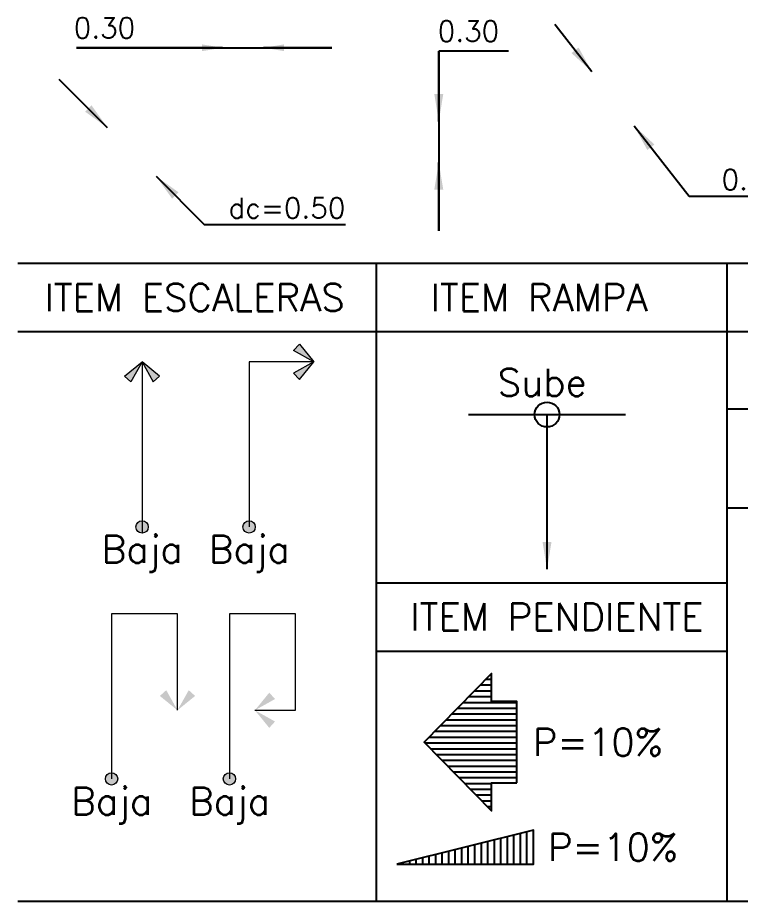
# Model space of a CAD drawing. Header units: millimetres. Extents: x -42 to 124, y -10 to 43.
# Drawn here: x 9.38 to 14.66, y 21.27 to 27.73 of the extents above; entities that cross this region are included whole.
import ezdxf
from ezdxf.enums import TextEntityAlignment as Align

# ---------------------------------------------------------------- set-up
doc = ezdxf.new("R2010")
doc.units = ezdxf.units.MM
doc.header["$LTSCALE"] = 0.01
doc.linetypes.add('DASHED2', pattern=[0.375, 0.25, -0.125])
for name, color, linetype in [('FC_BORDES', 4, 'Continuous'), ('FC_COTAS', 1, 'Continuous'), ('FC_HATCH 253', 253, 'Continuous'), ('FC_LINEA CORTE', 1, 'Continuous'), ('FC_R-80', 11, 'Continuous')]:
    doc.layers.add(name, color=color, linetype=linetype)
doc.layers.add('FC_ESCALERAS', color=253, linetype='Continuous', lineweight=18)
doc.styles.add('FC_TEXT1', font='romans.shx')
doc.styles.add('ROMAND', font='romans.shx')
doc.dimstyles.new('FC_COTAS', dxfattribs={"dimtxt": 0.0015, "dimasz": 0.001, "dimexe": 0, "dimexo": 0, "dimgap": 0.001, "dimtad": 1, "dimtih": 1, "dimtoh": 1, "dimzin": 0, "dimdsep": 46, "dimtxsty": 'FC_TEXT1', "dimblk": 'DOT', "dimcen": 0.09, "dimclrd": 256, "dimclre": 256, "dimclrt": 256, "dimadec": 0, "dimazin": 0, "dimtfac": 1, "dimtix": 1, "dimtmove": 2, "dimatfit": 3, "dimfxl": 1.002, "dimtolj": 1, "dimtzin": 0, "dimlwd": -1, "dimarcsym": 0})
doc.dimstyles.new('FC_COTAS EJES', dxfattribs={"dimtxt": 0.002, "dimasz": 0.0015, "dimexe": 0, "dimexo": 0, "dimgap": 0.001, "dimtad": 1, "dimtih": 1, "dimtoh": 1, "dimzin": 0, "dimdsep": 46, "dimtxsty": 'FC_TEXT1', "dimblk": 'DOT', "dimcen": 0.09, "dimclrd": 256, "dimclre": 256, "dimclrt": 256, "dimadec": 0, "dimazin": 0, "dimtfac": 1, "dimtix": 1, "dimtmove": 2, "dimatfit": 3, "dimfxl": 1.002, "dimtolj": 1, "dimtzin": 0, "dimlwd": -1, "dimarcsym": 0})

# ---------------------------------------------------------------- blocks, each defined once
blk = doc.blocks.new('*U134')
at = {"layer": 'FC_HATCH 253'}
h = blk.add_hatch(dxfattribs=at)
h.set_pattern_fill('ANSI31', color=256, scale=0.00015, angle=45)
h.set_pattern_definition([(90, (-0.01, 0), (-0.00047625, 8e-20), [])])
h.paths.add_polyline_path([(-0.01, 0), (0, 0), (0, 0.0025)])
blk.add_lwpolyline([(-0.01, 0), (0, 0), (0, 0.0025), (-0.01, 0)])
at = {"layer": 'FC_R-80', "style": 'FC_TEXT1'}
blk.add_attdef('P=10%', text='', height=0.002, dxfattribs=at).set_placement((0.005806, 0.00125), align=Align.MIDDLE_CENTER)
blk = doc.blocks.new('*U135')
at = {"layer": 'FC_HATCH 253', "linetype": 'DASHED2', "ltscale": 350}
h = blk.add_hatch(dxfattribs=at)
h.set_pattern_fill('ANSI31', color=256, scale=0.0001333, angle=135)
h.set_pattern_definition([(180, (0.0067889, 5e-12), (-6e-20, -0.000423227), [])])
h.paths.add_polyline_path([(0, 0), (0.004926, -0.005024), (0.004926, -0.002973), (0.006789, -0.002973), (0.006789, 0.002973), (0.004926, 0.002973), (0.004926, 0.005024)])
blk.add_lwpolyline([(0.006789, -0.002973), (0.006789, 0.002973), (0.004926, 0.002973), (0.004926, 0.005024), (0, 0), (0.004926, -0.005024), (0.004926, -0.002973), (0.006789, -0.002973)])
at = {"layer": 'FC_R-80', "style": 'FC_TEXT1'}
blk.add_attdef('P=10%', text='', height=0.002, dxfattribs=at).set_placement((0.012971, 0), align=Align.MIDDLE_CENTER)
blk = doc.blocks.new('_Dot')
at = {"color": 0, "linetype": 'ByBlock', "lineweight": -2}
blk.add_line((-0.5, 0), (-1, 0), dxfattribs=at)
at = {"color": 0, "linetype": 'ByBlock', "const_width": 0.5}
blk.add_lwpolyline([(-0.25, 0, 1), (0.25, 0, 1)], format="xyb", close=True, dxfattribs=at)
blk = doc.blocks.new('*U163')
at = {"layer": 'FC_ESCALERAS'}
for points in [[(-0.000822, 0.01061), (-0.001288, 0.011034), (0, 0.01208)], [(0, 0.01208), (0.001288, 0.011034), (0.000822, 0.01061)]]:
    blk.add_hatch(color=0, dxfattribs=at).paths.add_polyline_path(points)
at = {"layer": 'FC_ESCALERAS', "ltscale": 0.9, "transparency": 33554687}
h = blk.add_hatch(color=0, dxfattribs=at)
h.dxf.hatch_style = 1
edge = h.paths.add_edge_path()
edge.add_arc((0, 0), 0.00045, 0, 360)
at = {"layer": 'FC_ESCALERAS', "color": 0}
blk.add_line((0, 0.01208), (0, -0.00045), dxfattribs=at)
for points in [[(0, 0.01208), (-0.000822, 0.01061), (-0.001288, 0.011034), (0, 0.01208)], [(0, 0.01208), (0.000822, 0.01061), (0.001288, 0.011034), (0, 0.01208)]]:
    blk.add_lwpolyline(points, dxfattribs=at)
blk.add_circle((0, 0), 0.00045, dxfattribs=at)
at = {"layer": 'FC_R-80', "ltscale": 0.9, "style": 'FC_TEXT1'}
blk.add_attdef('Sube', text='', height=0.002, dxfattribs=at).set_placement((0, -0.001629), align=Align.MIDDLE_CENTER)
blk = doc.blocks.new('*U165')
at = {"layer": 'FC_ESCALERAS'}
for points in [[(0.003251, 0.012903), (0.003675, 0.013368), (0.004721, 0.01208)], [(0.004721, 0.01208), (0.003675, 0.010793), (0.003251, 0.011258)]]:
    blk.add_hatch(color=0, dxfattribs=at).paths.add_polyline_path(points)
at = {"layer": 'FC_ESCALERAS', "ltscale": 0.9, "transparency": 33554687}
h = blk.add_hatch(color=0, dxfattribs=at)
h.dxf.hatch_style = 1
edge = h.paths.add_edge_path()
edge.add_arc((0, 0), 0.00045, 0, 360)
at = {"layer": 'FC_ESCALERAS', "color": 0}
for points in [[(0.004721, 0.01208), (0.003251, 0.012903), (0.003675, 0.013368), (0.004721, 0.01208)], [(0.004721, 0.01208), (0, 0.01208), (0, 0)], [(0.004721, 0.01208), (0.003251, 0.011258), (0.003675, 0.010793), (0.004721, 0.01208)]]:
    blk.add_lwpolyline(points, dxfattribs=at)
blk.add_circle((0, 0), 0.00045, dxfattribs=at)
at = {"layer": 'FC_R-80', "ltscale": 0.9, "style": 'FC_TEXT1'}
blk.add_attdef('Sube', text='', height=0.002, dxfattribs=at).set_placement((0, -0.001629), align=Align.MIDDLE_CENTER)
blk = doc.blocks.new('*U167')
at = {"layer": 'FC_ESCALERAS'}
for points in [[(0.004816, 0.005019), (0.003528, 0.006066), (0.003994, 0.006489)], [(0.005639, 0.006489), (0.006104, 0.006066), (0.004816, 0.005019)]]:
    blk.add_hatch(color=0, dxfattribs=at).paths.add_polyline_path(points)
at = {"layer": 'FC_ESCALERAS', "ltscale": 0.9, "transparency": 33554687}
h = blk.add_hatch(color=0, dxfattribs=at)
h.dxf.hatch_style = 1
edge = h.paths.add_edge_path()
edge.add_arc((0, 0), 0.00045, 0, 360)
at = {"layer": 'FC_ESCALERAS', "color": 0}
blk.add_lwpolyline([(0.004816, 0.005019), (0.004816, 0.01208), (0, 0.01208), (0, 0)], dxfattribs=at)
blk.add_circle((0, 0), 0.00045, dxfattribs=at)
at = {"layer": 'FC_R-80', "ltscale": 0.9, "style": 'FC_TEXT1'}
blk.add_attdef('Sube', text='', height=0.002, dxfattribs=at).set_placement((0, -0.001629), align=Align.MIDDLE_CENTER)
blk = doc.blocks.new('*U169')
at = {"layer": 'FC_ESCALERAS'}
for points in [[(0.001861, 0.005019), (0.002908, 0.006307), (0.003331, 0.005841)], [(0.003331, 0.004196), (0.002908, 0.003731), (0.001861, 0.005019)]]:
    blk.add_hatch(color=0, dxfattribs=at).paths.add_polyline_path(points)
at = {"layer": 'FC_ESCALERAS', "ltscale": 0.9, "transparency": 33554687}
h = blk.add_hatch(color=0, dxfattribs=at)
h.dxf.hatch_style = 1
edge = h.paths.add_edge_path()
edge.add_arc((0, 0), 0.00045, 0, 360)
at = {"layer": 'FC_ESCALERAS', "color": 0}
blk.add_lwpolyline([(0.001861, 0.005019), (0.004816, 0.005019), (0.004816, 0.01208), (0, 0.01208), (0, 0)], dxfattribs=at)
blk.add_circle((0, 0), 0.00045, dxfattribs=at)
at = {"layer": 'FC_R-80', "ltscale": 0.9, "style": 'FC_TEXT1'}
blk.add_attdef('Sube', text='', height=0.002, dxfattribs=at).set_placement((0, -0.001629), align=Align.MIDDLE_CENTER)
blk = doc.blocks.new('*U242')
at = {"layer": 'Defpoints', "ltscale": 0.9, "transparency": 33554457}
blk.add_line((0, 0), (0.003, 0), dxfattribs=at)
at = {"layer": 'FC_R-80', "ltscale": 0.9, "style": 'FC_TEXT1'}
blk.add_attdef('TEXTO_001', (-0.010879, 0.0007), '', height=0.0015, dxfattribs=at)
at = {"layer": 'FC_LINEA CORTE', "ltscale": 0.9}
for points in [[(0, 0), (-0.010664, 0), (0, 0)], [(0.003, 0), (0.00798, 0), (0.003, 0)]]:
    blk.add_leader(points, dimstyle='FC_COTAS EJES', override={"dimscale": 1}, dxfattribs=at)
blk = doc.blocks.new('*U243')
at = {"layer": 'Defpoints', "ltscale": 0.9, "transparency": 33554457}
blk.add_line((0, 0), (0, -0.003), dxfattribs=at)
at = {"layer": 'FC_LINEA CORTE', "ltscale": 0.9}
blk.add_lwpolyline([(0.005084, 0.005141), (0, 0.005141)], dxfattribs=at)
at = {"layer": 'FC_R-80', "ltscale": 0.9, "style": 'FC_TEXT1'}
blk.add_attdef('TEXTO', (0.00035, 0.005841), '', height=0.0015, dxfattribs=at)
at = {"layer": 'FC_LINEA CORTE', "ltscale": 0.9}
for points in [[(0, 0), (0, 0.005141), (0, 0)], [(0, -0.003), (0, -0.008007), (0, -0.003)]]:
    blk.add_leader(points, dimstyle='FC_COTAS EJES', override={"dimscale": 1, "dimasz": 0.002}, dxfattribs=at)
blk = doc.blocks.new('*U244')
at = {"layer": 'FC_R-80', "ltscale": 0.6, "style": 'FC_TEXT1'}
blk.add_attdef('DC=X.XX', text='', height=0.0015, dxfattribs=at).set_placement((0.015613, -0.005296), align=Align.BOTTOM_RIGHT)
at = {"layer": 'FC_COTAS'}
for points in [[(-0.001768, 0.001768), (-0.005303, 0.005303)], [(0.001768, -0.001768), (0.005296, -0.005296), (0.015613, -0.005296)]]:
    blk.add_leader(points, dimstyle='FC_COTAS EJES', override={"dimscale": 1, "dimasz": 0.002, "dimgap": 0.001, "dimtad": 0}, dxfattribs=at)
blk = doc.blocks.new('*U241')
at = {"layer": 'FC_LINEA CORTE', "ltscale": 0.9}
blk.add_lwpolyline([(0.004019, -0.005145), (0.010892, -0.005145)], dxfattribs=at)
at = {"layer": 'FC_R-80', "ltscale": 0.6, "style": 'FC_TEXT1'}
blk.add_attdef('X.XX', text='', height=0.0015, dxfattribs=at).set_placement((0.010892, -0.005145), align=Align.BOTTOM_RIGHT)
at = {"layer": 'FC_LINEA CORTE', "ltscale": 0.9}
for points, override in [([(-0.003078, 0.00394), (-0.005693, 0.007287), (-0.005786, 0.007406)], {"dimscale": 1, "dimasz": 0.002}), ([(0, 0), (0.004019, -0.005145), (0.00403, -0.005144)], {"dimscale": 1, "dimasz": 0.002, "dimclrd": 256})]:
    blk.add_leader(points, dimstyle='FC_COTAS EJES', override=override, dxfattribs=at)
blk = doc.blocks.new('*U118')
at = {"layer": 'FC_COTAS', "ltscale": 0.9}
blk.add_line((-0.005743, 0), (0.005743, 0), dxfattribs=at)
blk.add_circle((0, 0), 0.000909, dxfattribs=at)
at = {"layer": 'FC_R-80', "style": 'FC_TEXT1', "flags": 4}
blk.add_attdef('DIRECCIÓN_001', (-0.003617, 0.001353, 0), '', height=0.002, dxfattribs=at)
at = {"layer": 'FC_COTAS', "ltscale": 0.9}
blk.add_leader([(0, -0.011309), (0, 0)], dimstyle='FC_COTAS', override={"dimscale": 1, "dimasz": 0.002}, dxfattribs=at)

msp = doc.modelspace()

# ---------------------------------------------------------------- linework, layer by layer
at = {"layer": 'FC_BORDES', "ltscale": 1.5}
for points in [[(9.3753, 25.9381), (20.1371, 25.9381)], [(11.9946, 25.9381), (11.9946, 21.2725)], [(14.5573, 25.9381), (14.5573, 21.2725)], [(9.3753, 25.4381), (20.1371, 25.4381)], [(14.5573, 24.8742), (17.4466, 24.8742)], [(14.5573, 24.1496), (17.4466, 24.1496)], [(11.9946, 23.6017), (14.5573, 23.6017)], [(11.9946, 23.1017), (14.5573, 23.1017)], [(9.3753, 21.2725), (20.1371, 21.2725)]]:
    msp.add_lwpolyline(points, dxfattribs=at)

# ---------------------------------------------------------------- block references
at = {"layer": 'FC_COTAS', "xscale": 100, "yscale": 100, "zscale": 100}
msp.add_blockref('*U242', (10.8725, 27.5138), dxfattribs=at).add_auto_attribs({'TEXTO_001': '0.30'})
at = {"layer": 'FC_COTAS'}
ref = msp.add_blockref('*U243', (12.4525, 26.9756), dxfattribs=dict(at, xscale=100, yscale=100, zscale=100))
ref.add_attrib('TEXTO', '0.30', (12.4446, 27.5597), dxfattribs={"layer": 'FC_R-80', "ltscale": 0.9, "height": 0.15, "style": 'FC_TEXT1'})
at = {"layer": 'FC_COTAS', "ltscale": 0.6, "xscale": 100, "yscale": 100, "zscale": 100}
for name, p, values in [('*U241', (13.8793, 26.9438), {'X.XX': '0.50'}), ('*U244', (10.2093, 26.7517), {'DC=X.XX': 'dc=0.50'})]:
    msp.add_blockref(name, p, dxfattribs=at).add_auto_attribs(values)
at = {"layer": 'FC_COTAS'}
ref = msp.add_blockref('*U118', (13.2435, 24.8317), dxfattribs=dict(at, xscale=100, yscale=100, zscale=100))
ref.add_attrib('DIRECCIÓN_001', 'Sube', (12.8818, 24.967, 0), dxfattribs={"layer": 'FC_R-80', "height": 0.2, "style": 'FC_TEXT1'})
ref = msp.add_blockref('*U135', (12.3446, 22.4363), dxfattribs=dict(at, xscale=100, yscale=100, zscale=100))
ref.add_attrib('P=5%', 'P=10%', dxfattribs={"layer": 'FC_R-80', "height": 0.2, "style": 'ROMAND'}).set_placement((13.6145, 22.4363), align=Align.MIDDLE_CENTER)
ref = msp.add_blockref('*U134', (13.1454, 21.5438), dxfattribs=dict(at, xscale=100, yscale=100, zscale=100))
ref.add_attrib('P=10%', 'P=10%', dxfattribs={"layer": 'FC_R-80', "height": 0.2, "style": 'ROMAND'}).set_placement((13.726, 21.6688), align=Align.MIDDLE_CENTER)
at = {"layer": 'FC_ESCALERAS', "ltscale": 0.6, "xscale": 100, "yscale": 100, "zscale": 100}
for name, p in [('*U165', (11.0667, 24.0096)), ('*U163', (10.2839, 24.0096)), ('*U167', (10.0615, 22.1676)), ('*U169', (10.9229, 22.1676))]:
    msp.add_blockref(name, p, dxfattribs=at).add_auto_attribs({'Sube': 'Baja'})

# ---------------------------------------------------------------- texts
at = {"layer": 'FC_R-80', "char_height": 0.2, "attachment_point": 5, "style": 'FC_TEXT1'}
for s, insert in [('ITEM ESCALERAS', (10.6674, 25.6881)), ('ITEM RAMPA', (13.185, 25.6881)), ('ITEM PENDIENTE', (13.3154, 23.3517))]:
    msp.add_mtext(s, dxfattribs=dict(at, insert=insert))

doc.saveas('drawing.dxf')
